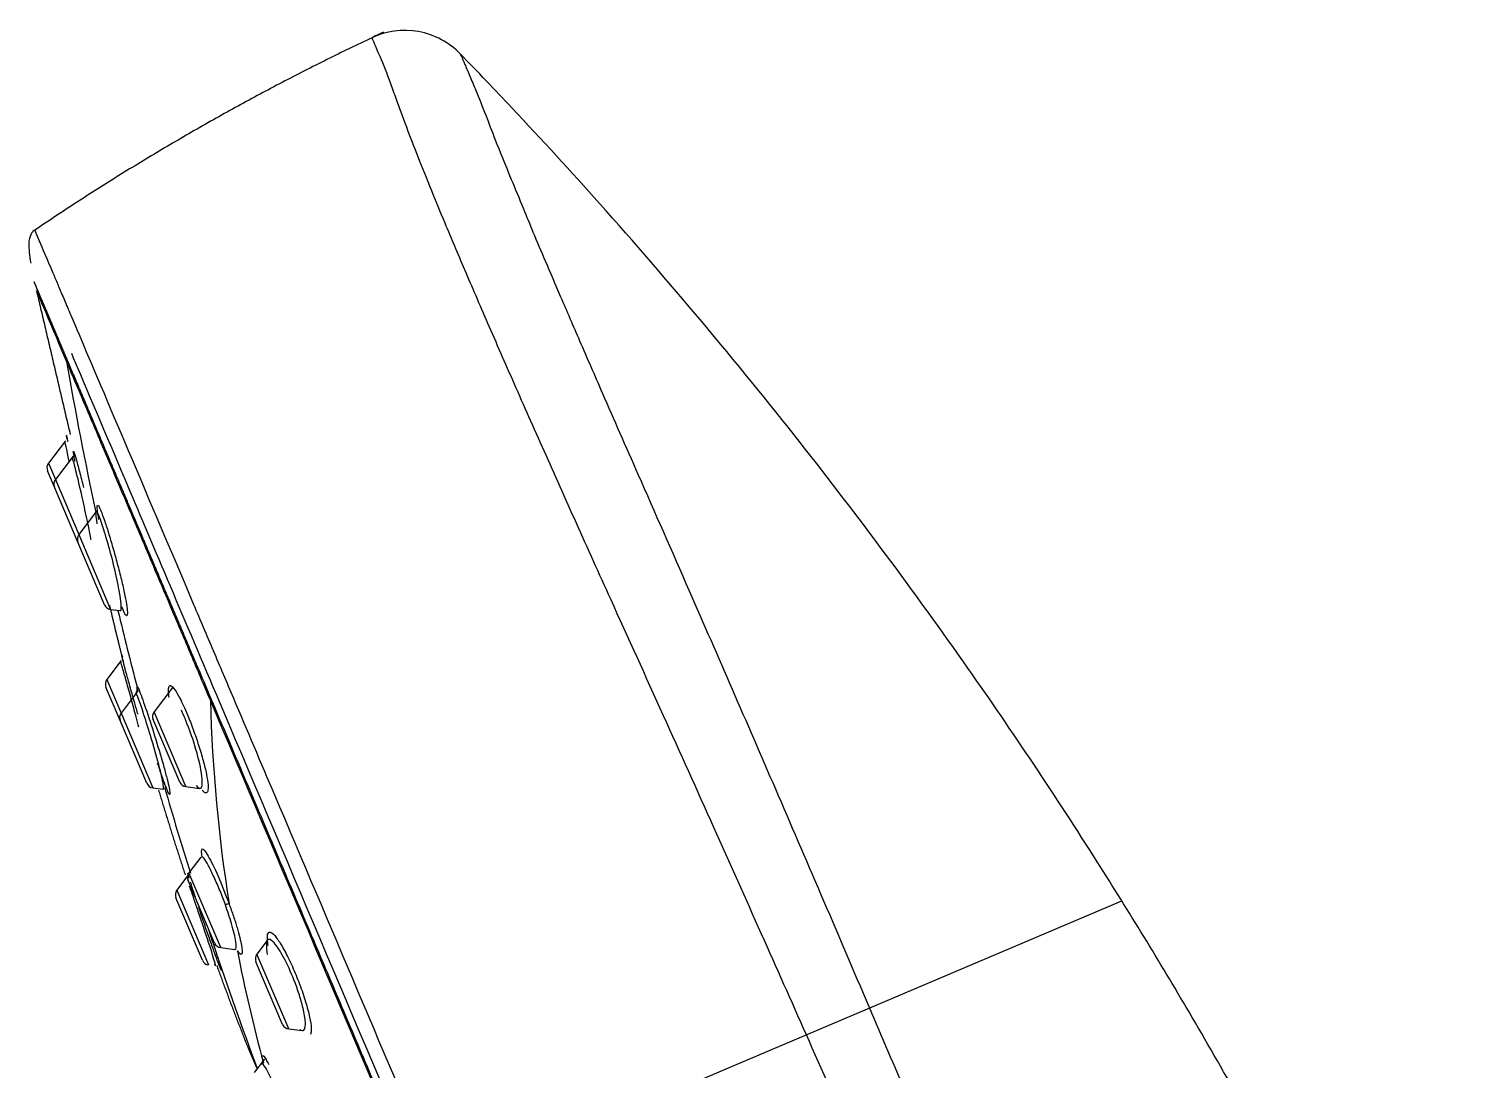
# Model space of a CAD drawing. Extents: x -3383 to -2963, y -4299 to -3705.
# Drawn here: x -3072.12 to -3060.97, y -4019.65 to -4011.52 of the extents above; entities that cross this region are included whole.
import ezdxf

# ---------------------------------------------------------------- set-up
doc = ezdxf.new("R2010")
doc.units = 0
doc.header["$LTSCALE"] = 7
doc.linetypes.add('CENTER', pattern=[2, 1.25, -0.25, 0.25, -0.25])
doc.layers.add('6', color=7, linetype='CONTINUOUS')
doc.layers.add('CL', color=1, linetype='CENTER')

msp = doc.modelspace()

# ---------------------------------------------------------------- linework, layer by layer
at = {"layer": '6', "color": 7, "linetype": 'Continuous'}
for p, q in [((-3071.836725, -4014.737894, 0.000426), (-3071.96866, -4014.912978, 0.000426)), ((-3071.77711, -4014.85829, 0.000426), (-3071.914489, -4015.040598, 0.000426)), ((-3071.921801, -4015.10015, 0.000426), (-3071.975973, -4014.97253, 0.000426)), ((-3071.975973, -4014.97253, 0.000426), (-3071.975973, -4014.97253, 0.000426)), ((-3071.739064, -4015.530652, 0.000426), (-3071.921801, -4015.10015, 0.000426)), ((-3071.921801, -4015.100151, 0.000426), (-3071.921801, -4015.10015, 0.000426)), ((-3071.586532, -4015.278385, 0.000426), (-3071.731752, -4015.471098, 0.000426)), ((-3071.531696, -4016.019179, 0.000426), (-3071.739064, -4015.530651, 0.000426)), ((-3071.739064, -4015.530651, 0.000426), (-3071.739064, -4015.530651, 0.000426)), ((-3071.483778, -4016.055288, 0.000426), (-3071.409767, -4016.064376, 0.000426)), ((-3071.409767, -4016.064376, 0.000426), (-3071.408068, -4016.064584, 0.000426)), ((-3071.402377, -4016.454146, 0.000426), (-3071.512927, -4016.60085, 0.000426)), ((-3071.401337, -4016.452765, 0.000426), (-3071.402378, -4016.454147, 0.000426)), ((-3071.408806, -4016.922924, 0.000426), (-3071.52024, -4016.660403, 0.000426)), ((-3071.52024, -4016.660403, 0.000426), (-3071.52024, -4016.660403, 0.000426)), ((-3071.268623, -4016.687045, 0.000426), (-3071.401494, -4016.863371, 0.000426)), ((-3070.999284, -4016.660906, 0.000426), (-3071.144762, -4016.853961, 0.000426)), ((-3071.201438, -4017.411452, 0.000426), (-3071.408806, -4016.922924, 0.000426)), ((-3071.408806, -4016.922924, 0.000426), (-3071.408806, -4016.922924, 0.000426)), ((-3070.944706, -4017.402043, 0.000426), (-3071.152074, -4016.913514, 0.000426)), ((-3071.15352, -4017.447561, 0.000426), (-3071.073306, -4017.45741, 0.000426)), ((-3070.896788, -4017.438152, 0.000426), (-3070.789024, -4017.451383, 0.000426)), ((-3070.779336, -4017.987386, 0.000426), (-3070.872115, -4018.110509, 0.000426)), ((-3070.883114, -4018.134044, 0.000426), (-3070.966976, -4018.245333, 0.000426)), ((-3070.67206, -4018.65859, 0.000426), (-3070.879428, -4018.170062, 0.000426)), ((-3070.76692, -4018.793414, 0.000426), (-3070.974288, -4018.304886, 0.000426)), ((-3070.974288, -4018.304886, 0.000426), (-3070.974288, -4018.304886, 0.000426)), ((-3070.624141, -4018.694699, 0.000426), (-3070.515634, -4018.708022, 0.000426)), ((-3070.2622, -4018.639133, 0.000426), (-3070.342032, -4018.745074, 0.000426)), ((-3070.141976, -4019.293155, 0.000426), (-3070.349344, -4018.804626, 0.000426)), ((-3070.094058, -4019.329264, 0.000426), (-3069.989892, -4019.342054, 0.000426)), ((-3070.40856, -4019.4841, 0.000426), (-3070.346088, -4019.631274, 0.000426)), ((-3070.28326, -4019.564404, 0.000426), (-3070.362454, -4019.669498, 0.000426))]:
    msp.add_line(p, q, dxfattribs=at)
at = {"layer": '6', "color": 3, "linetype": 'Continuous'}
for p, q in [((-3071.96866, -4014.912978, 0.000426), (-3071.914495, -4015.040583, 0.000426)), ((-3071.914489, -4015.040598, 0.000426), (-3071.731754, -4015.471093, 0.000426)), ((-3071.731752, -4015.471098, 0.000426), (-3071.483778, -4016.055288, 0.000426)), ((-3071.512927, -4016.60085, 0.000426), (-3071.401505, -4016.863345, 0.000426)), ((-3071.401494, -4016.863371, 0.000426), (-3071.15352, -4017.447561, 0.000426)), ((-3070.896788, -4017.438152, 0.000426), (-3071.144762, -4016.853961, 0.000426)), ((-3070.624141, -4018.694699, 0.000426), (-3070.872115, -4018.110509, 0.000426)), ((-3070.966976, -4018.245333, 0.000426), (-3070.719002, -4018.829523, 0.000426)), ((-3070.094058, -4019.329264, 0.000426), (-3070.342032, -4018.745074, 0.000426))]:
    msp.add_line(p, q, dxfattribs=at)
at = {"layer": '6', "color": 7, "linetype": 'Continuous'}
for centre, start, end in [((-3071.920742, -4014.949087, 0.000426), 143, 203), ((-3071.866571, -4015.076707, 0.000426), 143, 203), ((-3071.683834, -4015.507207, 0.000426), 143, 203), ((-3071.476466, -4015.995736, 0.000426), 203, 263), ((-3071.465009, -4016.636959, 0.000426), 143, 203), ((-3071.353576, -4016.89948, 0.000426), 143, 203), ((-3071.096844, -4016.89007, 0.000426), 143, 203), ((-3071.146208, -4017.388008, 0.000426), 203, 263), ((-3070.889476, -4017.378599, 0.000426), 203, 263), ((-3070.824197, -4018.146618, 0.000426), 143, 203), ((-3070.919058, -4018.281442, 0.000426), 143, 203), ((-3070.616829, -4018.635146, 0.000426), 203, 263), ((-3070.71169, -4018.769971, 0.000426), 203, 263), ((-3070.294114, -4018.781182, 0.000426), 143, 203), ((-3070.086746, -4019.269711, 0.000426), 203, 263)]:
    msp.add_arc(centre, 0.06, start, end, dxfattribs=at)
for points, degree in [([(-3069.35473, -4011.550848, 0.000426), (-3070.776112, -4012.215948, 0.000426), (-3072.075867, -4013.095335, 0.000426)], 2), ([(-3072.062572, -4013.565442, 0.000426), (-3071.799177, -4014.689709, 0.000426)], 1), ([(-3071.492852, -4016.021795, 0.000426), (-3071.440527, -4016.246414, 0.000426), (-3071.383992, -4016.469856, 0.000426)], 2), ([(-3071.10928, -4017.46598, 0.000426), (-3071.010401, -4017.796892, 0.000426), (-3070.902063, -4018.12516, 0.000426)], 2), ([(-3070.768141, -4017.990018, 0.000426), (-3070.774855, -4017.952416, 0.000426), (-3070.775607, -4017.928225, 0.000426), (-3070.768773, -4017.92475, 0.000426)], 3), ([(-3070.869662, -4018.151232, 0.000426), (-3070.874262, -4018.136074, 0.000426), (-3070.877915, -4018.123621, 0.000426), (-3070.880501, -4018.114278, 0.000426)], 3), ([(-3070.673706, -4018.821682, 0.000426), (-3070.672361, -4018.824694, 0.000426), (-3070.671166, -4018.827241, 0.000426), (-3070.670125, -4018.829316, 0.000426)], 3), ([(-3070.657253, -4018.830497, 0.000426), (-3070.537716, -4019.158643, 0.000426), (-3070.40856, -4019.4841, 0.000426)], 2)]:
    msp.add_open_spline(points, degree=degree, dxfattribs=at)
for points, degree, knots in [([(-3068.756385, -4011.717683, 0.000426), (-3068.837454, -4011.634012, 0.000426), (-3068.95378, -4011.567749, 0.000426), (-3069.206728, -4011.521884, 0.000426), (-3069.338916, -4011.543085, 0.000426), (-3069.444201, -4011.592969, 0.000426)], 3, [0, 0, 0, 0, 0.5, 0.5, 1, 1, 1, 1]), ([(-3067.667054, -4012.888554, 0.000426), (-3067.891944, -4012.636841, 0.000426), (-3068.252162, -4012.243772, 0.000426), (-3068.620283, -4011.858135, 0.000426), (-3068.756373, -4011.717675, 0.000426)], 3, [0, 0, 0, 0, 0.633149303, 1, 1, 1, 1]), ([(-3060.965911, -4023.297805, 0.000426), (-3061.126123, -4022.936572, 0.000426), (-3061.451182, -4022.23109, 0.000426), (-3061.924582, -4021.276256, 0.000426), (-3062.334353, -4020.496789, 0.000426), (-3062.700875, -4019.83075, 0.000426), (-3063.163462, -4019.025058, 0.000426), (-3063.854606, -4017.894098, 0.000426), (-3064.851689, -4016.400705, 0.000426), (-3066.134856, -4014.67537, 0.000426), (-3067.126104, -4013.494245, 0.000426), (-3067.667054, -4012.888554, 0.000426)], 3, [0, 0, 0, 0, 0.095350192, 0.187495379, 0.257186476, 0.307886185, 0.370978942, 0.481411961, 0.62772687, 0.804260885, 1, 1, 1, 1]), ([(-3072.074591, -4013.094472, 0.000426), (-3072.076303, -4013.095643, 0.000426), (-3072.090212, -4013.105246, 0.000426), (-3072.09905, -4013.116494, 0.000426), (-3072.124637, -4013.160917, 0.000426), (-3072.122159, -4013.235125, 0.000426), (-3072.114816, -4013.30387, 0.000426), (-3072.107979, -4013.345592, 0.000426), (-3072.106645, -4013.353497, 0.000426)], 3, [0, 0, 0, 0, 0.009782585, 0.083609718, 0.374313067, 0.73793768, 0.952115426, 1, 1, 1, 1]), ([(-3072.075867, -4013.095335, 0.000426), (-3072.075861, -4013.095348, 0.000426), (-3072.052099, -4013.151329, 0.000426), (-3071.972562, -4013.338704, 0.000426), (-3071.897516, -4013.515503, 0.000426), (-3071.862758, -4013.597386, 0.000426), (-3071.833105, -4013.667246, 0.000426), (-3071.800102, -4013.744996, 0.000426), (-3071.689274, -4014.00609, 0.000426), (-3071.404424, -4014.677155, 0.000426), (-3070.99076, -4015.651687, 0.000426), (-3070.709654, -4016.31393, 0.000426), (-3070.604904, -4016.560707, 0.000426), (-3070.446384, -4016.934157, 0.000426), (-3069.886732, -4018.252613, 0.000426), (-3069.337672, -4019.546119, 0.000426), (-3068.898301, -4020.58121, 0.000426)], 3, [0, 0, 0, 0, 0.124968928, 0.249973367, 0.281224476, 0.312475586, 0.328101141, 0.343726696, 0.374977806, 0.499982244, 0.624986683, 0.656237793, 0.671863348, 0.687488903, 0.749991122, 1, 1, 1, 1]), ([(-3069.046906, -4020.644513, 0.000426), (-3069.691463, -4019.126032, 0.000426), (-3070.32074, -4017.643548, 0.000426), (-3070.476133, -4017.277464, 0.000426), (-3070.633614, -4016.906462, 0.000426), (-3070.675494, -4016.807799, 0.000426), (-3070.710978, -4016.724205, 0.000426), (-3070.751544, -4016.628636, 0.000426), (-3070.787624, -4016.543638, 0.000426), (-3070.827236, -4016.450318, 0.000426), (-3070.863275, -4016.365415, 0.000426), (-3070.901997, -4016.274192, 0.000426), (-3070.937654, -4016.190188, 0.000426), (-3071.011126, -4016.0171, 0.000426), (-3071.081866, -4015.850448, 0.000426), (-3071.152265, -4015.684599, 0.000426), (-3071.218994, -4015.527394, 0.000426), (-3071.28563, -4015.37041, 0.000426), (-3071.347686, -4015.224214, 0.000426), (-3071.409866, -4015.077729, 0.000426), (-3071.466589, -4014.944096, 0.000426), (-3071.523263, -4014.810582, 0.000426), (-3071.574984, -4014.688735, 0.000426), (-3071.626512, -4014.567341, 0.000426), (-3071.67234, -4014.459377, 0.000426), (-3071.718168, -4014.351413, 0.000426), (-3071.757589, -4014.258544, 0.000426), (-3071.797155, -4014.165332, 0.000426), (-3071.829658, -4014.088759, 0.000426), (-3071.845419, -4014.05163, 0.000426), (-3071.860284, -4014.01661, 0.000426), (-3071.874124, -4013.984004, 0.000426), (-3071.887449, -4013.952613, 0.000426), (-3071.899644, -4013.923883, 0.000426), (-3071.911771, -4013.895312, 0.000426), (-3071.922552, -4013.869915, 0.000426), (-3071.93387, -4013.843252, 0.000426), (-3071.977208, -4013.741155, 0.000426), (-3072.010616, -4013.662451, 0.000426), (-3072.051423, -4013.566315, 0.000426), (-3072.080105, -4013.498744, 0.000426)], 2, [0, 0, 0, 0.303194292, 0.303194292, 0.378992864, 0.378992864, 0.397942508, 0.397942508, 0.416892151, 0.416892151, 0.435841794, 0.435841794, 0.454791437, 0.454791437, 0.492690724, 0.492690724, 0.53059001, 0.53059001, 0.568489297, 0.568489297, 0.606388583, 0.606388583, 0.64428787, 0.64428787, 0.682187156, 0.682187156, 0.720086443, 0.720086443, 0.757985729, 0.757985729, 0.776935372, 0.776935372, 0.795885015, 0.795885015, 0.814834659, 0.814834659, 0.833784302, 0.833784302, 0.909582875, 0.909582875, 1, 1, 1]), ([(-3071.827998, -4014.118366, 0.000426), (-3071.983332, -4013.752219, 0.000426), (-3072.062582, -4013.565418, 0.000426), (-3072.062572, -4013.565442, 0.000426), (-3072.062572, -4013.565442, 0.000426)], 3, [0, 0, 0, 0, 0.999872254, 1, 1, 1, 1]), ([(-3070.705211, -4016.763495, 0.000426), (-3070.755325, -4016.645282, 0.000426), (-3070.855547, -4016.408872, 0.000426), (-3070.999224, -4016.070105, 0.000426), (-3071.159052, -4015.693625, 0.000426), (-3071.328147, -4015.294545, 0.000426), (-3071.517586, -4014.848373, 0.000426), (-3071.671826, -4014.485506, 0.000426), (-3071.774653, -4014.243605, 0.000426), (-3071.813289, -4014.152905, 0.000426), (-3071.827996, -4014.118379, 0.000426)], 3, [0, 0, 0, 0, 0.095304156, 0.190593741, 0.285868658, 0.428707048, 0.571535571, 0.769338001, 0.912194553, 1, 1, 1, 1]), ([(-3071.822144, -4014.726244, 0.000426), (-3071.826443, -4014.707548, 0.000426), (-3071.831552, -4014.685259, 0.000426), (-3071.827823, -4014.70154, 0.000426), (-3071.820919, -4014.731578, 0.000426), (-3071.817858, -4014.744873, 0.000426)], 3, [0, 0, 0, 0, 0.386800254, 0.777099229, 1, 1, 1, 1]), ([(-3071.762038, -4014.899568, 0.000426), (-3071.764855, -4014.885133, 0.000426), (-3071.771961, -4014.847068, 0.000426), (-3071.776487, -4014.812962, 0.000426), (-3071.769941, -4014.822757, 0.000426), (-3071.751743, -4014.88403, 0.000426), (-3071.728884, -4014.970385, 0.000426), (-3071.709049, -4015.048477, 0.000426), (-3071.699279, -4015.087604, 0.000426), (-3071.695102, -4015.104441, 0.000426)], 3, [0, 0, 0, 0, 0.093836532, 0.280216578, 0.465771992, 0.651287751, 0.8372032, 0.931546734, 1, 1, 1, 1]), ([(-3071.575827, -4015.352935, 0.000426), (-3071.580015, -4015.32975, 0.000426), (-3071.587192, -4015.284957, 0.000426), (-3071.590295, -4015.242728, 0.000426), (-3071.582936, -4015.236522, 0.000426), (-3071.564113, -4015.27072, 0.000426), (-3071.533946, -4015.351491, 0.000426), (-3071.496853, -4015.467839, 0.000426), (-3071.461496, -4015.58788, 0.000426), (-3071.426679, -4015.714866, 0.000426), (-3071.395071, -4015.84028, 0.000426), (-3071.370363, -4015.951749, 0.000426), (-3071.355494, -4016.036895, 0.000426), (-3071.350839, -4016.090254, 0.000426), (-3071.355887, -4016.11022, 0.000426), (-3071.370297, -4016.094905, 0.000426), (-3071.38594, -4016.059265, 0.000426), (-3071.394924, -4016.035735, 0.000426)], 3, [0, 0, 0, 0, 0.054080451, 0.120273089, 0.186459786, 0.252655222, 0.340528414, 0.405821598, 0.471345471, 0.537163173, 0.603358512, 0.67079154, 0.737288249, 0.803120785, 0.868665024, 0.93398644, 1, 1, 1, 1]), ([(-3071.408608, -4016.063882, 0.000426), (-3071.405715, -4016.065302, 0.000426), (-3071.396075, -4016.058755, 0.000426), (-3071.403774, -4015.974622, 0.000426), (-3071.434364, -4015.812903, 0.000426), (-3071.475197, -4015.640035, 0.000426), (-3071.529729, -4015.450763, 0.000426), (-3071.57506, -4015.314744, 0.000426), (-3071.595032, -4015.283458, 0.000426), (-3071.601058, -4015.304658, 0.000426), (-3071.597495, -4015.344302, 0.000426), (-3071.590906, -4015.388168, 0.000426)], 3, [0, 0, 0, 0, 0.053679433, 0.235395307, 0.301597194, 0.438996982, 0.573810353, 0.691761051, 0.834854919, 0.868145384, 1, 1, 1, 1]), ([(-3071.390718, -4016.511151, 0.000426), (-3071.396927, -4016.489839, 0.000426), (-3071.404305, -4016.465464, 0.000426), (-3071.40679, -4016.460028, 0.000426), (-3071.407083, -4016.460386, 0.000426)], 3, [0, 0, 0, 0, 0.632991784, 1, 1, 1, 1]), ([(-3071.269599, -4016.875689, 0.000426), (-3071.278289, -4016.845755, 0.000426), (-3071.298656, -4016.775058, 0.000426), (-3071.329413, -4016.666296, 0.000426), (-3071.358619, -4016.560601, 0.000426), (-3071.381283, -4016.476089, 0.000426), (-3071.394948, -4016.422143, 0.000426), (-3071.398791, -4016.402517, 0.000426), (-3071.394605, -4016.41339, 0.000426), (-3071.390947, -4016.424485, 0.000426)], 3, [0, 0, 0, 0, 0.111476642, 0.259736515, 0.408248404, 0.557701392, 0.707052338, 0.855510676, 1, 1, 1, 1]), ([(-3071.073107, -4017.457433, 0.000426), (-3071.069266, -4017.458221, 0.000426), (-3071.068337, -4017.429255, 0.000426), (-3071.102901, -4017.276793, 0.000426), (-3071.1696, -4017.048018, 0.000426), (-3071.230322, -4016.852949, 0.000426), (-3071.271795, -4016.732724, 0.000426), (-3071.285649, -4016.706359, 0.000426), (-3071.287129, -4016.712097, 0.000426), (-3071.287291, -4016.712726, 0.000426)], 3, [0, 0, 0, 0, 0.139712766, 0.329723096, 0.523364497, 0.687757848, 0.832796217, 0.981670375, 1, 1, 1, 1]), ([(-3071.275119, -4016.682767, 0.000426), (-3071.275136, -4016.682666, 0.000426), (-3071.276946, -4016.67183, 0.000426), (-3071.277229, -4016.666031, 0.000426), (-3071.27751, -4016.660286, 0.000426)], 3, [0, 0, 0, 0, 0.00924966, 1, 1, 1, 1]), ([(-3071.027824, -4016.74109, 0.000426), (-3071.030172, -4016.723943, 0.000426), (-3071.033656, -4016.686542, 0.000426), (-3071.029546, -4016.650734, 0.000426), (-3071.012392, -4016.645183, 0.000426), (-3070.983193, -4016.677176, 0.000426), (-3070.940581, -4016.749564, 0.000426), (-3070.889494, -4016.859909, 0.000426), (-3070.838154, -4016.992307, 0.000426), (-3070.795716, -4017.116237, 0.000426), (-3070.759898, -4017.236506, 0.000426), (-3070.733715, -4017.344511, 0.000426), (-3070.721108, -4017.42801, 0.000426), (-3070.723379, -4017.478066, 0.000426), (-3070.736205, -4017.490708, 0.000426), (-3070.751894, -4017.483878, 0.000426), (-3070.762193, -4017.47418, 0.000426), (-3070.768263, -4017.467075, 0.000426), (-3070.769136, -4017.466027, 0.000426)], 3, [0, 0, 0, 0, 0.047637821, 0.118764217, 0.190030325, 0.261128709, 0.332123829, 0.426887785, 0.497087596, 0.567377626, 0.637943593, 0.708941813, 0.781337533, 0.852802616, 0.923549754, 0.958889321, 0.994155118, 1, 1, 1, 1]), ([(-3067.407246, -4024.533005, 0.000426), (-3067.942096, -4023.272776, 0.000426), (-3069.056082, -4020.648185, 0.000426), (-3070.170215, -4018.023657, 0.000426), (-3070.70521, -4016.763491, 0.000426)], 3, [0, 0, 0, 0, 0.500000208, 1, 1, 1, 1]), ([(-3071.022957, -4017.498789, 0.000426), (-3071.023293, -4017.498794, 0.000426), (-3071.026078, -4017.497902, 0.000426), (-3071.034981, -4017.483585, 0.000426), (-3071.056, -4017.432465, 0.000426), (-3071.083635, -4017.3556, 0.000426), (-3071.105529, -4017.288209, 0.000426), (-3071.116624, -4017.254059, 0.000426)], 3, [0, 0, 0, 0, 0.038025664, 0.282585992, 0.519710341, 0.756611682, 1, 1, 1, 1]), ([(-3070.588275, -4018.359505, 0.000426), (-3070.602023, -4018.323105, 0.000426), (-3070.630609, -4018.247421, 0.000426), (-3070.678124, -4018.139344, 0.000426), (-3070.72341, -4018.047362, 0.000426), (-3070.756492, -4017.993614, 0.000426), (-3070.769958, -4017.98322, 0.000426), (-3070.774076, -4017.983407, 0.000426)], 3, [0, 0, 0, 0, 0.185980077, 0.386694688, 0.601128606, 0.827916716, 1, 1, 1, 1]), ([(-3070.822117, -4018.300601, 0.000426), (-3070.831055, -4018.273316, 0.000426), (-3070.844472, -4018.231859, 0.000426), (-3070.855473, -4018.197061, 0.000426), (-3070.859307, -4018.184796, 0.000426)], 3, [0, 0, 0, 0, 0.616586995, 1, 1, 1, 1]), ([(-3070.627977, -4018.834702, 0.000426), (-3070.623161, -4018.850659, 0.000426), (-3070.61698, -4018.872957, 0.000426), (-3070.618655, -4018.875411, 0.000426), (-3070.631888, -4018.844494, 0.000426), (-3070.656491, -4018.779743, 0.000426), (-3070.689651, -4018.688267, 0.000426), (-3070.72727, -4018.581454, 0.000426), (-3070.763489, -4018.476178, 0.000426), (-3070.786065, -4018.409245, 0.000426), (-3070.795476, -4018.381086, 0.000426)], 3, [0, 0, 0, 0, 0.128056056, 0.256038448, 0.384927027, 0.515576808, 0.644370051, 0.773126448, 0.901729875, 1, 1, 1, 1]), ([(-3070.519174, -4018.706919, 0.000426), (-3070.513259, -4018.710197, 0.000426), (-3070.502843, -4018.705711, 0.000426), (-3070.503154, -4018.651493, 0.000426), (-3070.532764, -4018.523568, 0.000426), (-3070.571332, -4018.409579, 0.000426), (-3070.588275, -4018.359505, 0.000426)], 3, [0, 0, 0, 0, 0.165500196, 0.417348831, 0.744051466, 1, 1, 1, 1]), ([(-3070.254083, -4018.677619, 0.000426), (-3070.256699, -4018.662277, 0.000426), (-3070.26216, -4018.620597, 0.000426), (-3070.258749, -4018.576001, 0.000426), (-3070.234808, -4018.568536, 0.000426), (-3070.193908, -4018.607235, 0.000426), (-3070.140075, -4018.690113, 0.000426), (-3070.080026, -4018.806829, 0.000426), (-3070.021065, -4018.94442, 0.000426), (-3069.970446, -4019.085673, 0.000426), (-3069.93427, -4019.213051, 0.000426), (-3069.919274, -4019.29594, 0.000426), (-3069.917039, -4019.347929, 0.000426), (-3069.920903, -4019.366018, 0.000426), (-3069.925079, -4019.372248, 0.000426)], 3, [0, 0, 0, 0, 0.046381065, 0.13917217, 0.231990726, 0.325604168, 0.41870579, 0.511532548, 0.604623567, 0.697428048, 0.790800344, 0.883116306, 0.93015198, 1, 1, 1, 1]), ([(-3063.721672, -4024.687033, 0.000426), (-3063.789026, -4024.562601, 0.000426), (-3063.923707, -4024.313785, 0.000426), (-3064.123497, -4023.905571, 0.000426), (-3064.306639, -4023.467045, 0.000426), (-3064.490227, -4023.021754, 0.000426), (-3064.675841, -4022.572996, 0.000426), (-3064.94542, -4021.913672, 0.000426), (-3065.401492, -4020.84952, 0.000426), (-3065.80767, -4019.931225, 0.000426), (-3066.054164, -4019.373946, 0.000426)], 3, [0, 0, 0, 0, 0.083248268, 0.166463714, 0.249644559, 0.332853083, 0.41602764, 0.49917581, 0.696068599, 1, 1, 1, 1]), ([(-3070.289606, -4019.595633, 0.000426), (-3070.298904, -4019.562084, 0.000426), (-3070.304915, -4019.522614, 0.000426), (-3070.28196, -4019.547672, 0.000426), (-3070.257385, -4019.59217, 0.000426), (-3070.249261, -4019.607735, 0.000426)], 3, [0, 0, 0, 0, 0.410177361, 0.82382714, 1, 1, 1, 1])]:
    msp.add_open_spline(points, degree=degree, knots=knots, dxfattribs=at)
at = {"layer": '6', "color": 3, "linetype": 'Continuous'}
for points, knots in [([(-3068.873498, -4013.04081, 0.000426), (-3068.909409, -4012.954127, 0.000426), (-3068.987644, -4012.765277, 0.000426), (-3069.090106, -4012.508999, 0.000426), (-3069.187241, -4012.257449, 0.000426), (-3069.246792, -4012.092938, 0.000426), (-3069.29085, -4011.970185, 0.000426), (-3069.340922, -4011.832575, 0.000426), (-3069.41963, -4011.648517, 0.000426), (-3069.434847, -4011.614116, 0.000426), (-3069.4442, -4011.592969, 0.000426)], [0, 0, 0, 0, 0.070892208, 0.15444739, 0.250650876, 0.373653846, 0.457117125, 0.501000532, 0.693263766, 1, 1, 1, 1]), ([(-3068.756375, -4011.717674, 0.000426), (-3068.754448, -4011.721586, 0.000426), (-3068.750758, -4011.729078, 0.000426), (-3068.722828, -4011.793093, 0.000426), (-3068.683683, -4011.884473, 0.000426), (-3068.62974, -4012.013512, 0.000426), (-3068.563016, -4012.178074, 0.000426), (-3068.484024, -4012.387057, 0.000426), (-3068.381351, -4012.6396, 0.000426), (-3068.273603, -4012.900475, 0.000426), (-3068.213051, -4013.048215, 0.000426), (-3068.187885, -4013.109616, 0.000426)], [0, 0, 0, 0, 0.142953375, 0.273753242, 0.392367634, 0.498775231, 0.642130396, 0.749192375, 0.873933989, 0.947606621, 1, 1, 1, 1]), ([(-3066.054388, -4019.37404, 0.000426), (-3066.170774, -4019.112046, 0.000426), (-3066.410802, -4018.571727, 0.000426), (-3066.783132, -4017.740589, 0.000426), (-3067.176274, -4016.867173, 0.000426), (-3067.534982, -4016.076581, 0.000426), (-3067.847482, -4015.386168, 0.000426), (-3068.101671, -4014.817486, 0.000426), (-3068.333127, -4014.294871, 0.000426), (-3068.540032, -4013.821963, 0.000426), (-3068.722809, -4013.398678, 0.000426), (-3068.823778, -4013.15892, 0.000426), (-3068.873515, -4013.040817, 0.000426)], [0, 0, 0, 0, 0.114190947, 0.235499635, 0.363910988, 0.499410671, 0.58872658, 0.675647266, 0.760234697, 0.842495121, 0.922414804, 1, 1, 1, 1]), ([(-3068.187889, -4013.109636, 0.000426), (-3068.156775, -4013.183282, 0.000426), (-3068.089995, -4013.341345, 0.000426), (-3067.968544, -4013.623886, 0.000426), (-3067.820274, -4013.96674, 0.000426), (-3067.622415, -4014.422235, 0.000426), (-3067.335536, -4015.074646, 0.000426), (-3066.881027, -4016.107081, 0.000426), (-3066.40439, -4017.203388, 0.000426), (-3065.934504, -4018.293635, 0.000426), (-3065.690713, -4018.863942, 0.000426), (-3065.564403, -4019.159421, 0.000426)], [0, 0, 0, 0, 0.051458024, 0.110442125, 0.176883596, 0.250650815, 0.355862804, 0.500838741, 0.740639047, 0.865623773, 1, 1, 1, 1]), ([(-3071.790011, -4014.056149, 0.000426), (-3071.712622, -4014.238465, 0.000426), (-3071.566829, -4014.581931, 0.000426), (-3071.173983, -4015.507419, 0.000426), (-3070.927344, -4016.088465, 0.000426), (-3070.660557, -4016.716975, 0.000426)], [0, 0, 0, 0, 0.5, 0.5, 1, 1, 1, 1]), ([(-3071.805265, -4014.907762, 0.000426), (-3071.805978, -4014.904349, 0.000426), (-3071.826189, -4014.807479, 0.000426), (-3071.840796, -4014.73673, 0.000426), (-3071.840295, -4014.743773, 0.000426), (-3071.839775, -4014.746578, 0.000426), (-3071.8394, -4014.74845, 0.000426)], [0, 0, 0, 0, 0.029553378, 0.847812106, 0.922425755, 1, 1, 1, 1]), ([(-3071.635885, -4015.512234, 0.000426), (-3071.636776, -4015.507522, 0.000426), (-3071.643778, -4015.470757, 0.000426), (-3071.662701, -4015.375504, 0.000426), (-3071.702866, -4015.188741, 0.000426), (-3071.750338, -4014.986672, 0.000426), (-3071.777112, -4014.881526, 0.000426), (-3071.783623, -4014.867325, 0.000426), (-3071.784693, -4014.868365, 0.000426)], [0, 0, 0, 0, 0.021926764, 0.16714505, 0.371580009, 0.643405115, 0.868604091, 1, 1, 1, 1]), ([(-3071.263356, -4016.974664, 0.000426), (-3071.270342, -4016.948454, 0.000426), (-3071.289658, -4016.876308, 0.000426), (-3071.323111, -4016.750345, 0.000426), (-3071.3621, -4016.611317, 0.000426), (-3071.382644, -4016.53886, 0.000426), (-3071.390718, -4016.511151, 0.000426)], [0, 0, 0, 0, 0.162250349, 0.425173764, 0.701282667, 1, 1, 1, 1]), ([(-3071.27751, -4016.660286, 0.000426), (-3071.276253, -4016.658807, 0.000426), (-3071.273824, -4016.655947, 0.000426), (-3071.253484, -4016.701408, 0.000426), (-3071.204692, -4016.840371, 0.000426), (-3071.130791, -4017.067241, 0.000426), (-3071.074548, -4017.260148, 0.000426), (-3071.042165, -4017.381688, 0.000426), (-3071.025856, -4017.451565, 0.000426), (-3071.019603, -4017.490775, 0.000426), (-3071.021131, -4017.498759, 0.000426), (-3071.022957, -4017.498789, 0.000426)], [0, 0, 0, 0, 0.086761375, 0.167735647, 0.338122029, 0.509157773, 0.674726477, 0.761083449, 0.844345713, 0.92745616, 1, 1, 1, 1]), ([(-3070.816907, -4017.429967, 0.000426), (-3070.798008, -4017.452383, 0.000426), (-3070.764596, -4017.464274, 0.000426), (-3070.766819, -4017.334314, 0.000426), (-3070.826555, -4017.105996, 0.000426), (-3070.889255, -4016.937121, 0.000426), (-3070.922081, -4016.861773, 0.000426), (-3070.931427, -4016.841503, 0.000426)], [0, 0, 0, 0, 0.207475991, 0.482752924, 0.725474761, 0.919989041, 1, 1, 1, 1]), ([(-3070.768773, -4017.92475, 0.000426), (-3070.768655, -4017.92469, 0.000426), (-3070.761043, -4017.921284, 0.000426), (-3070.727934, -4017.963866, 0.000426), (-3070.646863, -4018.124499, 0.000426), (-3070.588218, -4018.277024, 0.000426), (-3070.559111, -4018.352726, 0.000426)], [0, 0, 0, 0, 0.005347276, 0.339094954, 0.671978076, 1, 1, 1, 1]), ([(-3070.670125, -4018.829316, 0.000426), (-3070.661834, -4018.845847, 0.000426), (-3070.666089, -4018.808206, 0.000426), (-3070.795337, -4018.426008, 0.000426), (-3070.854331, -4018.251586, 0.000426), (-3070.867651, -4018.214107, 0.000426)], [0, 0, 0, 0, 0.279126933, 0.784547909, 1, 1, 1, 1]), ([(-3070.559111, -4018.352726, 0.000426), (-3070.547469, -4018.385163, 0.000426), (-3070.524378, -4018.449499, 0.000426), (-3070.496053, -4018.539358, 0.000426), (-3070.474368, -4018.61816, 0.000426), (-3070.460722, -4018.681675, 0.000426), (-3070.455699, -4018.726182, 0.000426), (-3070.46001, -4018.74767, 0.000426), (-3070.472469, -4018.74766, 0.000426), (-3070.487259, -4018.728749, 0.000426), (-3070.494685, -4018.719255, 0.000426)], [0, 0, 0, 0, 0.125282246, 0.248488748, 0.372363717, 0.499703988, 0.627294141, 0.751774739, 0.875371508, 1, 1, 1, 1]), ([(-3070.005944, -4019.333135, 0.000426), (-3070.003205, -4019.335238, 0.000426), (-3069.974953, -4019.353906, 0.000426), (-3069.953576, -4019.315702, 0.000426), (-3069.980954, -4019.152754, 0.000426), (-3070.044696, -4018.956258, 0.000426), (-3070.132946, -4018.761786, 0.000426), (-3070.215031, -4018.637931, 0.000426), (-3070.270596, -4018.613897, 0.000426), (-3070.270571, -4018.691565, 0.000426), (-3070.260888, -4018.747725, 0.000426)], [0, 0, 0, 0, 0.018857142, 0.20302818, 0.307812565, 0.455701646, 0.580499244, 0.70716539, 0.849081474, 1, 1, 1, 1]), ([(-3070.677015, -4018.683198, 0.000426), (-3070.665885, -4018.716518, 0.000426), (-3070.64612, -4018.776442, 0.000426), (-3070.632823, -4018.818647, 0.000426), (-3070.62798, -4018.834694, 0.000426), (-3070.627977, -4018.834702, 0.000426)], [0, 0, 0, 0, 0.504713522, 0.999750221, 1, 1, 1, 1]), ([(-3070.494685, -4018.719255, 0.000426), (-3070.487283, -4018.728643, 0.000426), (-3070.472515, -4018.747371, 0.000426), (-3070.464378, -4018.746855, 0.000426), (-3070.461628, -4018.743192, 0.000426)], [0, 0, 0, 0, 0.501262854, 1, 1, 1, 1]), ([(-3065.564227, -4019.159353, 0.000426), (-3065.466336, -4019.388946, 0.000426), (-3065.271337, -4019.846289, 0.000426), (-3064.980942, -4020.528483, 0.000426), (-3064.694528, -4021.201302, 0.000426), (-3064.413357, -4021.862304, 0.000426), (-3064.130896, -4022.526313, 0.000426), (-3063.900337, -4023.070332, 0.000426), (-3063.74334, -4023.431109, 0.000426), (-3063.660849, -4023.611755, 0.000426), (-3063.574662, -4023.788498, 0.000426), (-3063.452453, -4024.022033, 0.000426), (-3063.350154, -4024.198033, 0.000426), (-3063.298093, -4024.287602, 0.000426)], [0, 0, 0, 0, 0.128994837, 0.256954931, 0.383708675, 0.509091417, 0.632899526, 0.765127308, 0.825415254, 0.847365772, 0.875141401, 0.93645793, 1, 1, 1, 1]), ([(-3070.045845, -4020.258299, 0.000426), (-3070.036424, -4020.266802, 0.000426), (-3070.031081, -4020.252496, 0.000426), (-3070.052954, -4020.168955, 0.000426), (-3070.097034, -4020.032136, 0.000426), (-3070.192257, -4019.79316, 0.000426), (-3070.281781, -4019.610492, 0.000426), (-3070.306917, -4019.587879, 0.000426), (-3070.308176, -4019.601255, 0.000426), (-3070.307713, -4019.607234, 0.000426)], [0, 0, 0, 0, 0.157343226, 0.26981231, 0.357969058, 0.580794275, 0.8181979, 0.94527644, 1, 1, 1, 1])]:
    msp.add_open_spline(points, degree=3, knots=knots, dxfattribs=at)
for points in [[(-3071.827998, -4014.118366, 0.000426), (-3071.759311, -4014.513981, 0.000426), (-3071.683146, -4014.907839, 0.000426), (-3071.599562, -4015.299729, 0.000426)], [(-3071.426753, -4016.063158, 0.000426), (-3071.378944, -4016.262764, 0.000426), (-3071.329194, -4016.461816, 0.000426), (-3071.27751, -4016.660286, 0.000426)], [(-3071.287291, -4016.712726, 0.000426), (-3071.27653, -4016.698545, 0.000426), (-3071.272583, -4016.677384, 0.000426), (-3071.27751, -4016.660286, 0.000426)], [(-3070.66056, -4016.716977, 0.000426), (-3070.130414, -4017.965924, 0.000426), (-3069.578769, -4019.265518, 0.000426), (-3069.026803, -4020.565869, 0.000426)], [(-3070.705211, -4016.763495, 0.000426), (-3070.690491, -4017.304187, 0.000426), (-3070.641714, -4017.834375, 0.000426), (-3070.559111, -4018.352726, 0.000426)], [(-3071.062619, -4017.44357, 0.000426), (-3070.99789, -4017.668017, 0.000426), (-3070.930661, -4017.891658, 0.000426), (-3070.860944, -4018.11445, 0.000426)], [(-3070.559111, -4018.352726, 0.000426), (-3070.561705, -4018.352109, 0.000426), (-3070.573473, -4018.354844, 0.000426), (-3070.588275, -4018.359505, 0.000426)], [(-3070.720084, -4018.553155, 0.000426), (-3070.705676, -4018.59691, 0.000426), (-3070.691172, -4018.640631, 0.000426), (-3070.676571, -4018.684318, 0.000426)], [(-3070.676571, -4018.684318, 0.000426), (-3070.569581, -4019.004435, 0.000426), (-3070.457405, -4019.322699, 0.000426), (-3070.340078, -4019.638981, 0.000426)], [(-3070.494685, -4018.719255, 0.000426), (-3070.437813, -4019.014891, 0.000426), (-3070.36971, -4019.306486, 0.000426), (-3070.290421, -4019.593785, 0.000426)]]:
    msp.add_open_spline(points, degree=3, dxfattribs=at)
at = {"layer": 'CL'}
msp.add_line((-3069.838621, -4020.980352, 0.000426), (-3063.592666, -4018.329101, 0.000426), dxfattribs=at)

doc.saveas('drawing.dxf')
